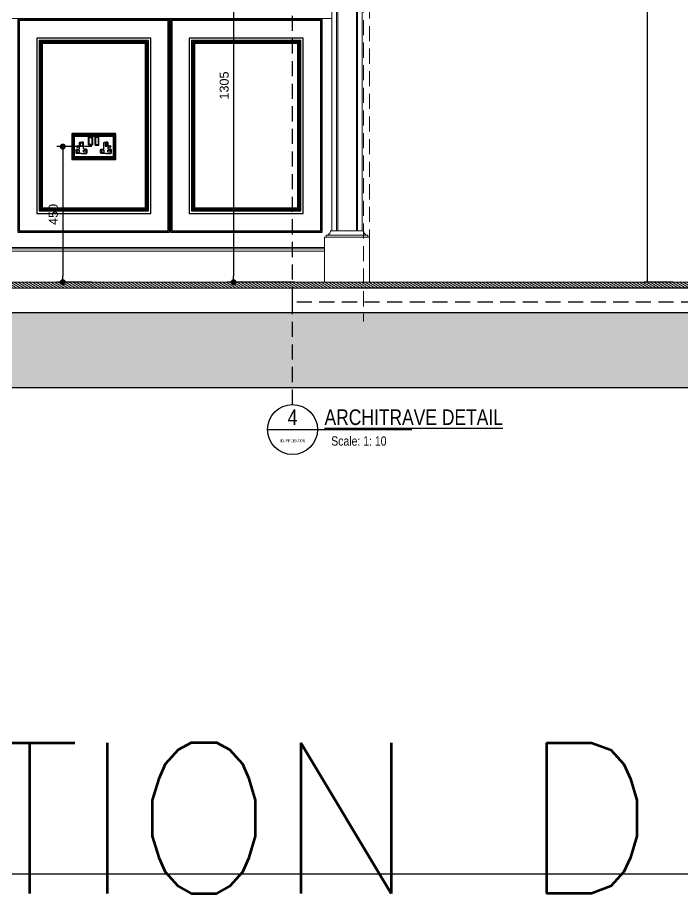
# Model space of a CAD drawing. Header units: inches. Extents: x 274057 to 444617, y 490067 to 635630.
# Drawn here: x 368343 to 370549, y 490067 to 492973 of the extents above; entities that cross this region are included whole.
import ezdxf
from ezdxf.enums import TextEntityAlignment as Align

# ---------------------------------------------------------------- set-up
doc = ezdxf.new("R2010")
doc.units = ezdxf.units.IN
doc.header["$MEASUREMENT"] = 0
doc.linetypes.add('HIDDEN', pattern=[0.375, 0.25, -0.125])
for name, color, linetype in [('A-TEXT', 7, 'Continuous'), ('Calliper_wall hatch_CHB', 8, 'Continuous'), ('CQ Grg Gypsum', 41, 'Continuous'), ('CQ PANEL DIMENSION', 1, 'Continuous'), ('CQ Plaster', 1, 'Continuous'), ('CQ section wall', 3, 'Continuous'), ('CQ SPOT DETAIL DIMENSION', 9, 'Continuous'), ('CQ spot detail elevation', 1, 'Continuous'), ('CQ text label', 3, 'Continuous'), ('CQ wall section', 5, 'Continuous'), ('CQ Wood plan', 23, 'Continuous'), ('CQ Wood Section', 60, 'Continuous'), ('Layer7', 8, 'Continuous'), ('WOOD 01', 34, 'Continuous')]:
    doc.layers.add(name, color=color, linetype=linetype)
for name, color, linetype, lineweight in [('CQ Gypsum Hatch', 8, 'Continuous', 20), ('CQ Section Flooring fin.', 6, 'Continuous', 0), ('CQ Switches and Outlets', 1, 'Continuous', 50), ('CQ Wood', 30, 'Continuous', 0)]:
    doc.layers.add(name, color=color, linetype=linetype, lineweight=lineweight)
doc.styles.add('ARIAL', font='arial.ttf')
doc.styles.add('romans', font='romans.shx')
doc.styles.get("Standard").update_dxf_attribs({"font": 'arial.ttf'})
doc.dimstyles.new('chester 10', dxfattribs={"dimscale": 0.1, "dimtxt": 150, "dimasz": 50, "dimexe": 100, "dimexo": 0, "dimgap": 80, "dimtad": 1, "dimdec": 0, "dimzin": 0, "dimdsep": 46, "dimtxsty": 'Standard', "dimblk": 'DOT', "dimcen": 100, "dimclrd": 1, "dimclre": 1, "dimclrt": 3, "dimadec": 0, "dimazin": 0, "dimtfac": 1, "dimtdec": 0, "dimtofl": 0, "dimtmove": 0, "dimatfit": 3, "dimfxl": 1, "dimtolj": 1, "dimtzin": 0, "dimlwd": -1, "dimarcsym": 0})
doc.dimstyles.new('CQ 20', dxfattribs={"dimscale": 0.2, "dimtxt": 150, "dimasz": 100, "dimexe": 100, "dimexo": 20, "dimgap": 80, "dimtad": 1, "dimdec": 0, "dimzin": 0, "dimdsep": 46, "dimtxsty": 'Standard', "dimblk": 'DOT', "dimcen": 100, "dimclrd": 1, "dimclre": 1, "dimclrt": 3, "dimadec": 0, "dimazin": 0, "dimtfac": 1, "dimtdec": 0, "dimtofl": 0, "dimtmove": 0, "dimatfit": 3, "dimfxl": 1, "dimtolj": 1, "dimtzin": 0, "dimlwd": -1, "dimarcsym": 0})

# ---------------------------------------------------------------- blocks, each defined once
blk = doc.blocks.new('ff-15 arch opening')
at = {"layer": 'CQ Grg Gypsum', "lineweight": 0, "ltscale": 5}
for p, q in [((375721.9, 512432.5, 0), (375721.9, 514762.5, 0)), ((375736.9, 512432.5, 0), (375736.9, 514762.5, 0)), ((375740.9, 512432.5, 0), (375740.9, 514762.5, 0)), ((375802.9, 512432.5, 0), (375802.9, 514762.5, 0)), ((375806.9, 512432.5, 0), (375806.9, 514762.5, 0)), ((375821.9, 512432.5, 0), (375821.9, 514762.5, 0)), ((377881.9, 512432.5, 0), (377881.9, 514762.5, 0)), ((377896.9, 512432.5, 0), (377896.9, 514762.5, 0)), ((377900.9, 512432.5, 0), (377900.9, 514762.5, 0)), ((377962.9, 512432.5, 0), (377962.9, 514762.5, 0)), ((377966.9, 512432.5, 0), (377966.9, 514762.5, 0)), ((377981.9, 512432.5, 0), (377981.9, 514762.5, 0))]:
    blk.add_line(p, q, dxfattribs=at)
at = {"layer": 'CQ Grg Gypsum'}
blk.add_line((375821.9, 514762.5, 0), (377881.9, 514762.5, 0), dxfattribs=at)
at = {"layer": 'CQ Grg Gypsum', "lineweight": 0, "ltscale": 5, "elevation": 0}
for points in [[(375711.9, 514842.5), (375691.9, 514842.5), (375691.9, 514900), (375680.4, 514900), (375680.4, 514917.3), (375668.9, 514917.3), (375668.9, 514934.5, 0.414214), (375634.4, 514969), (375634.4, 514986.2), (375711.9, 514986.2)], [(377991.9, 514842.5), (378011.9, 514842.5), (378011.9, 514900), (378023.4, 514900), (378023.4, 514917.3), (378034.9, 514917.3), (378034.9, 514934.5, -0.414214), (378069.4, 514969), (378069.4, 514986.2), (377991.9, 514986.2)]]:
    blk.add_lwpolyline(points, format="xyb", dxfattribs=at)
for points in [[(375711.9, 514986.2), (376856.9, 514986.2)], [(377991.9, 514986.2), (376856.9, 514986.2)], [(375634.4, 514969), (376856.9, 514969)], [(378069.4, 514969), (376856.9, 514969)], [(375680.4, 514917.3), (376856.9, 514917.3)], [(378023.4, 514917.3), (376856.9, 514917.3)], [(375691.9, 514900), (376856.9, 514900)], [(378011.9, 514900), (376856.9, 514900)], [(376856.9, 514842.5), (375701.9, 514842.5), (375701.9, 514762.5), (376856.9, 514762.5)], [(376856.9, 514842.5), (378001.9, 514842.5), (378001.9, 514762.5), (376856.9, 514762.5)]]:
    blk.add_lwpolyline(points, dxfattribs=at)
at = {"layer": 'CQ section wall', "color": 8, "linetype": 'HIDDEN', "lineweight": 0, "ltscale": 200, "elevation": 0}
for points in [[(377876.9, 512132.5), (377876.9, 514782.5), (375826.9, 514782.5), (375826.9, 512132.5)], [(377856.9, 512282.5), (377856.9, 514762.5), (375846.9, 514762.5), (375846.9, 512282.5)]]:
    blk.add_lwpolyline(points, dxfattribs=at)
at = {"layer": 'CQ Wood', "lineweight": 0, "ltscale": 5}
for p, q in [((375840.9, 512418.5, 0), (375702.9, 512418.5, 0)), ((377862.9, 512418.5, 0), (378000.9, 512418.5, 0)), ((375846.9, 512412.5, 0), (375696.9, 512412.5, 0)), ((377856.9, 512412.5, 0), (378006.9, 512412.5, 0))]:
    blk.add_line(p, q, dxfattribs=at)
at = {"layer": 'CQ Wood', "lineweight": 0, "ltscale": 5, "elevation": 0}
for points in [[(375716.9, 512432.5, -0.414214), (375702.9, 512418.5), (375702.9, 512412.5)], [(375826.9, 512432.5, 0.414214), (375840.9, 512418.5), (375840.9, 512412.5)], [(377876.9, 512432.5, -0.414214), (377862.9, 512418.5), (377862.9, 512412.5)], [(377986.9, 512432.5, 0.414214), (378000.9, 512418.5), (378000.9, 512412.5)]]:
    blk.add_lwpolyline(points, format="xyb", dxfattribs=at)
for points in [[(375716.9, 512432.5), (375826.9, 512432.5)], [(377986.9, 512432.5), (377876.9, 512432.5)], [(375846.9, 512412.5), (375846.9, 512412.5), (375846.9, 512262.5), (375696.9, 512262.5), (375696.9, 512412.5)], [(377856.9, 512412.5), (377856.9, 512412.5), (377856.9, 512262.5), (378006.9, 512262.5), (378006.9, 512412.5)]]:
    blk.add_lwpolyline(points, dxfattribs=at)
blk = doc.blocks.new('_Dot')
at = {"color": 0, "linetype": 'ByBlock', "lineweight": -2}
blk.add_line((-0.5, 0), (-1, 0), dxfattribs=at)
at = {"color": 0, "linetype": 'ByBlock', "const_width": 0.5}
blk.add_lwpolyline([(-0.25, 0, 1), (0.25, 0, 1)], format="xyb", close=True, dxfattribs=at)
blk = doc.blocks.new('*D1283')
at = {"layer": 'CQ PANEL DIMENSION', "color": 1, "lineweight": -2, "transparency": 16777216}
for p, q in [((369262.3, 493399.8), (369040.2, 493399.8)), ((369262.3, 492094.7), (369040.2, 492094.7))]:
    blk.add_line(p, q, dxfattribs=at)
at = {"layer": 'CQ PANEL DIMENSION', "color": 1, "transparency": 16777216}
blk.add_line((369060.2, 493379.8), (369060.2, 492114.7), dxfattribs=at)
at = {"layer": 'Defpoints', "color": 0, "transparency": 16777216}
for p in [(369266.3, 493399.8, 0), (369060.2, 492094.7), (369266.3, 492094.7, 0)]:
    blk.add_point(p, dxfattribs=at)
at = {"layer": 'CQ PANEL DIMENSION', "color": 1, "transparency": 16777216, "xscale": 20, "yscale": 20, "zscale": 20}
for p, rotation in [((369060.2, 493399.8), 90), ((369060.2, 492094.7), 270)]:
    blk.add_blockref('_Dot', p, dxfattribs=dict(at, rotation=rotation))
at = {"layer": 'CQ PANEL DIMENSION', "color": 3, "transparency": 16777216, "insert": (369028.9, 492747.3), "char_height": 30, "attachment_point": 5, "rotation": 90}
blk.add_mtext('\\A1;1305', dxfattribs=at)
blk = doc.blocks.new('Wandsworth double socket')
at = {"layer": 'Layer7', "color": 1}
for p, q in [((4826.8, 1707.7), (4831.8, 1711)), ((4938.2, 1711.8), (4935, 1706.7))]:
    blk.add_line(p, q, dxfattribs=at)
for points in [[(4812, 1666.4), (4954, 1666.4, 0.414214), (4956, 1668.4), (4956, 1750.4, 0.414214), (4954, 1752.4), (4812, 1752.4, 0.414214), (4810, 1750.4), (4810, 1668.4, 0.414214)], [(4819, 1745.9), (4947, 1745.9, -0.414214), (4949, 1743.9), (4949, 1674.9, -0.414214), (4947, 1672.9), (4819, 1672.9, -0.414214), (4817, 1674.9), (4817, 1743.9, -0.414214)], [(4866.7, 1741.4), (4878.1, 1741.4, -0.414214), (4879.1, 1740.4), (4879.1, 1715.6, -0.414214), (4878.1, 1714.6), (4866.7, 1714.6, -0.414214), (4865.7, 1715.6), (4865.7, 1740.4, -0.414214)], [(4899.3, 1741.4), (4887.8, 1741.4, 0.414214), (4886.8, 1740.4), (4886.8, 1715.6, 0.414214), (4887.8, 1714.6), (4899.3, 1714.6, 0.414214), (4900.3, 1715.6), (4900.3, 1740.4, 0.414214)]]:
    blk.add_lwpolyline(points, format="xyb", close=True, dxfattribs=at)
for points in [[(4812, 1668.4), (4954, 1668.4), (4954, 1750.4), (4812, 1750.4)], [(4819, 1743.9), (4947, 1743.9), (4947, 1674.9), (4819, 1674.9)], [(4839.1, 1721.7), (4845.6, 1721.7), (4845.6, 1711.2), (4839.1, 1711.2)], [(4867.7, 1739.4), (4877.1, 1739.4), (4877.1, 1716.6), (4867.7, 1716.6)], [(4898.3, 1739.4), (4888.8, 1739.4), (4888.8, 1716.6), (4898.3, 1716.6)], [(4926.9, 1721.7), (4920.3, 1721.7), (4920.3, 1711.2), (4926.9, 1711.2)], [(4827.2, 1697.6), (4827.2, 1691), (4836.1, 1691), (4836.1, 1697.6)], [(4857.4, 1697.6), (4857.4, 1691), (4848.6, 1691), (4848.6, 1697.6)], [(4908.5, 1697.6), (4908.5, 1691), (4917.4, 1691), (4917.4, 1697.6)], [(4938.7, 1697.6), (4938.7, 1691), (4929.8, 1691), (4929.8, 1697.6)]]:
    blk.add_lwpolyline(points, close=True, dxfattribs=at)
for points in [[(4842.3, 1686.7), (4827.1, 1686.7, -0.414214), (4824.1, 1689.7), (4824.1, 1697.7, -0.414214), (4827.1, 1700.7), (4832.6, 1700.7, 0.414214), (4835.6, 1703.7), (4835.6, 1721.4, -0.414214), (4838.6, 1724.4), (4842.3, 1724.4)], [(4842.3, 1686.7), (4857.6, 1686.7, 0.414214), (4860.6, 1689.7), (4860.6, 1697.7, 0.414214), (4857.6, 1700.7), (4852, 1700.7, -0.414214), (4849, 1703.7), (4849, 1721.4, 0.414214), (4846, 1724.4), (4842.3, 1724.4)], [(4923.6, 1686.7), (4908.3, 1686.7, -0.414214), (4905.3, 1689.7), (4905.3, 1697.7, -0.414214), (4908.3, 1700.7), (4913.9, 1700.7, 0.414214), (4916.9, 1703.7), (4916.9, 1721.4, -0.414214), (4919.9, 1724.4), (4923.6, 1724.4)], [(4923.6, 1686.7), (4938.8, 1686.7, 0.414214), (4941.8, 1689.7), (4941.8, 1697.7, 0.414214), (4938.8, 1700.7), (4933.3, 1700.7, -0.414214), (4930.3, 1703.7), (4930.3, 1721.4, 0.414214), (4927.3, 1724.4), (4923.6, 1724.4)]]:
    blk.add_lwpolyline(points, format="xyb", dxfattribs=at)
for centre, radius in [((4814.5, 1748.1), 1.74), ((4814.5, 1744.6), 1.74), ((4818, 1748.1), 1.74), ((4821.5, 1748.1), 1.74), ((4825, 1748.1), 1.74), ((4828.5, 1748.1), 1.74), ((4832, 1748.1), 1.74), ((4835.5, 1748.1), 1.74), ((4839, 1748.1), 1.74), ((4842.6, 1748.1), 1.74), ((4846.1, 1748.1), 1.74), ((4849.6, 1748.1), 1.74), ((4853.1, 1748.1), 1.74), ((4856.6, 1748.1), 1.74), ((4860.1, 1748.1), 1.74), ((4863.6, 1748.1), 1.74), ((4867.1, 1748.1), 1.74), ((4870.7, 1748.1), 1.74), ((4874.2, 1748.1), 1.74), ((4877.7, 1748.1), 1.74), ((4881.2, 1748.1), 1.74), ((4884.7, 1748.1), 1.74), ((4888.2, 1748.1), 1.74), ((4891.7, 1748.1), 1.74), ((4895.3, 1748.1), 1.74), ((4898.8, 1748.1), 1.74), ((4902.3, 1748.1), 1.74), ((4905.8, 1748.1), 1.74), ((4909.3, 1748.1), 1.74), ((4912.8, 1748.1), 1.74), ((4916.3, 1748.1), 1.74), ((4919.8, 1748.1), 1.74), ((4923.4, 1748.1), 1.74), ((4926.9, 1748.1), 1.74), ((4930.4, 1748.1), 1.74), ((4933.9, 1748.1), 1.74), ((4937.4, 1748.1), 1.74), ((4940.9, 1748.1), 1.74), ((4944.4, 1748.1), 1.74), ((4947.9, 1748.1), 1.74), ((4951.5, 1748.1), 1.74), ((4951.5, 1744.6), 1.74), ((4814.5, 1741.1), 1.74), ((4814.5, 1737.6), 1.74), ((4814.5, 1734.1), 1.74), ((4814.5, 1730.5), 1.74), ((4814.5, 1727), 1.74), ((4814.5, 1723.5), 1.74), ((4814.5, 1720), 1.74), ((4814.5, 1716.5), 1.74), ((4951.5, 1741.1), 1.74), ((4951.5, 1737.6), 1.74), ((4951.5, 1734.1), 1.74), ((4951.5, 1730.5), 1.74), ((4951.5, 1727), 1.74), ((4951.5, 1723.5), 1.74), ((4951.5, 1720), 1.74), ((4951.5, 1716.5), 1.74), ((4814.5, 1713), 1.74), ((4814.5, 1709.5), 1.74), ((4814.5, 1706), 1.74), ((4814.5, 1702.4), 1.74), ((4814.5, 1698.9), 1.74), ((4814.5, 1695.4), 1.74), ((4814.5, 1691.9), 1.74), ((4814.5, 1688.4), 1.74), ((4814.5, 1684.9), 1.74), ((4829.3, 1709.4), 3), ((4936.7, 1709.4), 3), ((4951.5, 1713), 1.74), ((4951.5, 1709.5), 1.74), ((4951.5, 1706), 1.74), ((4951.5, 1702.4), 1.74), ((4951.5, 1698.9), 1.74), ((4951.5, 1695.4), 1.74), ((4951.5, 1691.9), 1.74), ((4951.5, 1688.4), 1.74), ((4951.5, 1684.9), 1.74), ((4814.5, 1681.4), 1.74), ((4814.5, 1677.9), 1.74), ((4814.5, 1674.3), 1.74), ((4814.5, 1670.6), 1.74), ((4818, 1670.6), 1.74), ((4821.5, 1670.6), 1.74), ((4825, 1670.6), 1.74), ((4828.5, 1670.6), 1.74), ((4832, 1670.6), 1.74), ((4835.5, 1670.6), 1.74), ((4839, 1670.6), 1.74), ((4842.6, 1670.6), 1.74), ((4846.1, 1670.6), 1.74), ((4849.6, 1670.6), 1.74), ((4853.1, 1670.6), 1.74), ((4856.6, 1670.6), 1.74), ((4860.1, 1670.6), 1.74), ((4863.6, 1670.6), 1.74), ((4867.1, 1670.6), 1.74), ((4870.7, 1670.6), 1.74), ((4874.2, 1670.6), 1.74), ((4877.7, 1670.6), 1.74), ((4881.2, 1670.6), 1.74), ((4884.7, 1670.6), 1.74), ((4888.2, 1670.6), 1.74), ((4891.7, 1670.6), 1.74), ((4895.3, 1670.6), 1.74), ((4898.8, 1670.6), 1.74), ((4902.3, 1670.6), 1.74), ((4905.8, 1670.6), 1.74), ((4909.3, 1670.6), 1.74), ((4912.8, 1670.6), 1.74), ((4916.3, 1670.6), 1.74), ((4919.8, 1670.6), 1.74), ((4923.4, 1670.6), 1.74), ((4926.9, 1670.6), 1.74), ((4930.4, 1670.6), 1.74), ((4933.9, 1670.6), 1.74), ((4937.4, 1670.6), 1.74), ((4940.9, 1670.6), 1.74), ((4944.4, 1670.6), 1.74), ((4947.9, 1670.6), 1.74), ((4951.5, 1681.4), 1.74), ((4951.5, 1677.9), 1.74), ((4951.5, 1674.3), 1.74), ((4951.5, 1670.6), 1.74)]:
    blk.add_circle(centre, radius, dxfattribs=at)
blk = doc.blocks.new('*D1437')
at = {"layer": 'CQ PANEL DIMENSION', "color": 1, "lineweight": -2, "transparency": 16777216}
for p, q in [((368589.6, 492544.7), (368473.4, 492544.7)), ((368589.6, 492094.7), (368473.4, 492094.7))]:
    blk.add_line(p, q, dxfattribs=at)
at = {"layer": 'CQ PANEL DIMENSION', "color": 1, "transparency": 16777216}
blk.add_line((368493.4, 492524.7), (368493.4, 492114.7), dxfattribs=at)
at = {"layer": 'Defpoints', "color": 0, "transparency": 16777216}
for p in [(368593.6, 492544.7, 0), (368493.4, 492094.7), (368593.6, 492094.7, 0)]:
    blk.add_point(p, dxfattribs=at)
at = {"layer": 'CQ PANEL DIMENSION', "color": 1, "transparency": 16777216, "xscale": 20, "yscale": 20, "zscale": 20}
for p, rotation in [((368493.4, 492544.7), 90), ((368493.4, 492094.7), 270)]:
    blk.add_blockref('_Dot', p, dxfattribs=dict(at, rotation=rotation))
at = {"layer": 'CQ PANEL DIMENSION', "color": 3, "transparency": 16777216, "insert": (368462.1, 492319.7), "char_height": 30, "attachment_point": 5, "rotation": 90}
blk.add_mtext('\\A1;450', dxfattribs=at)
blk = doc.blocks.new('ff15 section c and d')
at = {"layer": 'Calliper_wall hatch_CHB', "ltscale": 300}
h = blk.add_hatch(dxfattribs=at)
h.set_pattern_fill('AR-CONC', color=256, scale=10, angle=-13.9714, style=0)
h.set_pattern_definition([(36.028577, (0, 0), (68.0890203, -23.40695), [7.5, -82.5]), (341.028577, (0, 0), (4.6961155, 76.3439316), [6, -66]), (86.480021, (5.674, -1.95), (72.7851354, 52.936981), [6.374019, -70.114211]), (32.212777, (4.83, 19.41), (99.570572, -41.829513), [11.25, -123.75]), (82.664212, (13.13, 15.92), (114.220033, 71.96377), [9.561034, -105.171376]), (337.21274, (4.83, 19.41), (114.220033, 71.96377), [9, -99]), (7.028577, (13.326, 12.14), (48.2040844, -53.482392), [7.5, -82.5]), (312.028577, (13.326, 12.14), (41.119588, 64.495185), [6, -66]), (57.480021, (17.34, 7.685), (89.323671, 11.012793), [6.374019, -70.114211]), (23.5285767, (0, 0), (9.2173322, 32.010976), [0, -65.2, 0, -67, 0, -66.25]), (353.528577, (0, 0), (35.0512903, 31.9228578), [0, -38.2, 0, -63.7, 0, -25.25]), (313.5285767, (-21.64, 5.384), (51.2584374, -15.0772595), [0, -25, 0, -78, 0, -103.5]), (303.528577, (-31.344, 7.8), (59.0102484, -4.3659754), [0, -32.5, 0, -51.8, 0, -73.5])])
h.paths.add_polyline_path([(359082.1, 520249.3), (351544, 520249.3), (351544, 519999.3), (359082.1, 519999.3)])
h.paths.add_polyline_path([(359082.1, 516299.3), (351544, 516299.3), (351544, 516049.3), (359082.1, 516049.3)])
at = {"layer": 'CQ Gypsum Hatch'}
h = blk.add_hatch(dxfattribs=at)
h.set_pattern_fill('ANSI31', color=256, scale=50, angle=-13.971423)
h.paths.add_polyline_path([(351925.4, 516379.3), (358425.4, 516379.3), (358425.4, 516399.3), (351925.4, 516399.3)])
at = {"layer": 'CQ Section Flooring fin.'}
for p, q in [((358425.4, 516399.3, 0), (351925.4, 516399.3, 0)), ((358425.4, 516379.3, 0), (351925.4, 516379.3, 0))]:
    blk.add_line(p, q, dxfattribs=at)
at = {"layer": 'CQ section wall', "elevation": 0}
for points in [[(359082.1, 516299.3), (351544, 516299.3)], [(351544, 516049.3), (359082.1, 516049.3)]]:
    blk.add_lwpolyline(points, dxfattribs=at)
blk = doc.blocks.new('dwgtit')
at = {"linetype": 'Continuous', "ltscale": 2}
blk.add_line((-8, 0), (38.23, 0), dxfattribs=at)
blk.add_circle((0, 0), 8, dxfattribs=at)
at = {"linetype": 'Continuous', "ltscale": 2, "style": 'ARIAL', "width": 0.8}
for tag, height, p in [('DTN0', 5, (0, 3.99)), ('DTRFNO', 3, (0, -3.56))]:
    blk.add_attdef(tag, text='', height=height, dxfattribs=at).set_placement(p, align=Align.MIDDLE_CENTER)
for tag, p, height in [('DTNL1', (19.8, 1.48), 5), ('DTNL2', (20.36, -5.16), 3), ('DTSC', (63.36, -5.21), 3)]:
    blk.add_attdef(tag, p, '', height=height, dxfattribs=at)
blk = doc.blocks.new('*D1446')
at = {"layer": 'CQ SPOT DETAIL DIMENSION', "color": 1, "lineweight": -2, "transparency": 16777216}
for p, q in [((370516.3, 494594.7), (370421.7, 494594.7)), ((370516.3, 492094.7), (370421.7, 492094.7))]:
    blk.add_line(p, q, dxfattribs=at)
at = {"layer": 'CQ SPOT DETAIL DIMENSION', "color": 1, "transparency": 16777216}
blk.add_line((370431.7, 494589.7), (370431.7, 492099.7), dxfattribs=at)
at = {"layer": 'Defpoints', "color": 0, "transparency": 16777216}
for p in [(370516.3, 494594.7, 0), (370431.7, 492094.7), (370516.3, 492094.7, 0)]:
    blk.add_point(p, dxfattribs=at)
at = {"layer": 'CQ SPOT DETAIL DIMENSION', "color": 1, "transparency": 16777216, "xscale": 5, "yscale": 5, "zscale": 5}
for p, rotation in [((370431.7, 494594.7), 90), ((370431.7, 492094.7), 270)]:
    blk.add_blockref('_Dot', p, dxfattribs=dict(at, rotation=rotation))
at = {"layer": 'CQ SPOT DETAIL DIMENSION', "color": 3, "transparency": 16777216, "insert": (370416, 493344.7), "char_height": 15, "attachment_point": 5, "rotation": 90}
blk.add_mtext('\\A1;2500', dxfattribs=at)

msp = doc.modelspace()

# ---------------------------------------------------------------- linework, layer by layer
at = {"layer": 'CQ Plaster'}
msp.add_lwpolyline([(364324.5, 497199.3), (374634.1, 497199.3), (374634.1, 490131), (364324.5, 490131)], close=True, dxfattribs=at)
at = {"layer": 'CQ spot detail elevation', "color": 3, "linetype": 'HIDDEN', "ltscale": 200}
msp.add_lwpolyline([(369255.7, 494886.4), (371794.4, 494886.4), (371794.4, 492028.4), (369255.7, 492028.4)], close=True, dxfattribs=at)
msp.add_lwpolyline([(369255.7, 491688.5), (369255.7, 492028.4)], dxfattribs=at)
at = {"layer": 'CQ Wood plan', "lineweight": 0}
for p, q in [((369386.3, 492969.6, -0.1), (367703.3, 492969.6, -0.1)), ((369361.3, 492209.7, 0), (367822.3, 492209.7, 0)), ((369361.3, 492205.8, 0), (367822.3, 492205.8, 0)), ((369361.3, 492197.7, 0), (367822.3, 492197.7, 0))]:
    msp.add_line(p, q, dxfattribs=at)
at = {"layer": 'CQ Wood Section'}
msp.add_line((371596.3, 492074.7, 0), (369436.3, 492074.7, 0), dxfattribs=at)
at = {"layer": 'WOOD 01', "elevation": 0}
for points in [[(368847.6, 492966.7), (368345, 492966.7), (368345, 492261.2), (368847.6, 492261.2)], [(368843.5, 492962.6), (368349.1, 492962.6), (368349.1, 492265.4), (368843.5, 492265.4)], [(369353.3, 492966.7), (368850.6, 492966.7), (368850.6, 492261.2), (369353.3, 492261.2)], [(369349.2, 492962.6), (368854.8, 492962.6), (368854.8, 492265.4), (369349.2, 492265.4)], [(368785.6, 492904.7), (368407, 492904.7), (368407, 492323.2), (368785.6, 492323.2)], [(368777.6, 492896.7), (368415, 492896.7), (368415, 492331.2), (368777.6, 492331.2)], [(368773.5, 492892.5), (368419.1, 492892.5), (368419.1, 492335.4), (368773.5, 492335.4)], [(368770.5, 492889.5), (368422.1, 492889.5), (368422.1, 492338.4), (368770.5, 492338.4)], [(368767.5, 492886.5), (368425.1, 492886.5), (368425.1, 492341.4), (368767.5, 492341.4)], [(369291.3, 492904.7), (368912.6, 492904.7), (368912.6, 492323.2), (369291.3, 492323.2)], [(369283.3, 492896.7), (368920.6, 492896.7), (368920.6, 492331.2), (369283.3, 492331.2)], [(369279.2, 492892.5), (368924.8, 492892.5), (368924.8, 492335.4), (369279.2, 492335.4)], [(369276.2, 492889.5), (368927.8, 492889.5), (368927.8, 492338.4), (369276.2, 492338.4)], [(369273.2, 492886.5), (368930.8, 492886.5), (368930.8, 492341.4), (369273.2, 492341.4)]]:
    msp.add_lwpolyline(points, close=True, dxfattribs=at)

# ---------------------------------------------------------------- block references
at = {"layer": 'CQ Grg Gypsum'}
msp.add_blockref('ff-15 arch opening', (-6335.6, -20167.8, 0), dxfattribs=at)
at = {"layer": 'CQ Switches and Outlets'}
msp.add_blockref('Wandsworth double socket', (363713.3, 490835.4, 0), dxfattribs=at)
at = {"layer": 'CQ text label', "ltscale": 500}
ref = msp.add_blockref('dwgtit', (369255.7, 491605.7), dxfattribs=dict(at, xscale=10.3566124243798, yscale=10.3566124243798, zscale=10.3566124243798))
ref.add_attrib('DTN0', '4', dxfattribs={"layer": '0', "linetype": 'Continuous', "ltscale": 2, "height": 51.8, "rotation": 0, "style": 'ARIAL', "width": 0.8}).set_placement((369255.7, 491647), align=Align.MIDDLE_CENTER)
ref.add_attrib('DTRFNO', 'ID-FF-15-006', dxfattribs={"layer": '0', "linetype": 'Continuous', "ltscale": 2, "height": 10, "rotation": 0, "style": 'ARIAL', "width": 0.8}).set_placement((369255.7, 491568.8), align=Align.MIDDLE_CENTER)
ref.add_attrib('DTNL1', '%%uARCHITRAVE DETAIL', (369361.6, 491621), dxfattribs={"layer": '0', "linetype": 'Continuous', "ltscale": 2, "height": 51.783, "rotation": 0, "style": 'ARIAL', "width": 0.8})
ref.add_attrib('DTSC', 'Scale: 1: 10', (369383.9, 491552.3), dxfattribs={"layer": '0', "linetype": 'Continuous', "ltscale": 2, "height": 31.07, "rotation": 0, "style": 'ARIAL', "width": 0.8})
at = {"layer": 'CQ wall section', "xscale": -1}
msp.add_blockref('ff15 section c and d', (725671.7, -24304.5), dxfattribs=at)

# ---------------------------------------------------------------- texts
at = {"layer": 'A-TEXT', "style": 'romans'}
msp.add_text('SECTION D', height=500, rotation=0, dxfattribs=at).set_placement((366926, 490066.6))

# ---------------------------------------------------------------- dimensions: what is measured, and where the dimension line sits
at = {"layer": 'CQ PANEL DIMENSION'}
dim = msp.add_linear_dim(base=(369060.2, 492094.7), p1=(369266.3, 493399.8, 0), p2=(369266.3, 492094.7, 0), angle=90, dimstyle='CQ 20', override={"dimtmove": 1}, dxfattribs=at)
dim.commit()
dim.dimension.update_dxf_attribs({"geometry": '*D1283', "text_midpoint": (369028.9, 492747.3)})
dim = msp.add_linear_dim(base=(368493.4, 492094.7, 0), p1=(368593.6, 492544.7, 0), p2=(368593.6, 492094.7, 0), angle=90, dimstyle='CQ 20', dxfattribs=at)
dim.commit()
dim.dimension.update_dxf_attribs({"geometry": '*D1437', "text_midpoint": (368462.1, 492319.7, 0)})
at = {"layer": 'CQ SPOT DETAIL DIMENSION'}
dim = msp.add_linear_dim(base=(370431.7, 492094.7), p1=(370516.3, 494594.7, 0), p2=(370516.3, 492094.7, 0), angle=90, dimstyle='chester 10', dxfattribs=at)
dim.commit()
dim.dimension.update_dxf_attribs({"geometry": '*D1446', "text_midpoint": (370416, 493344.7)})

doc.saveas('drawing.dxf')
